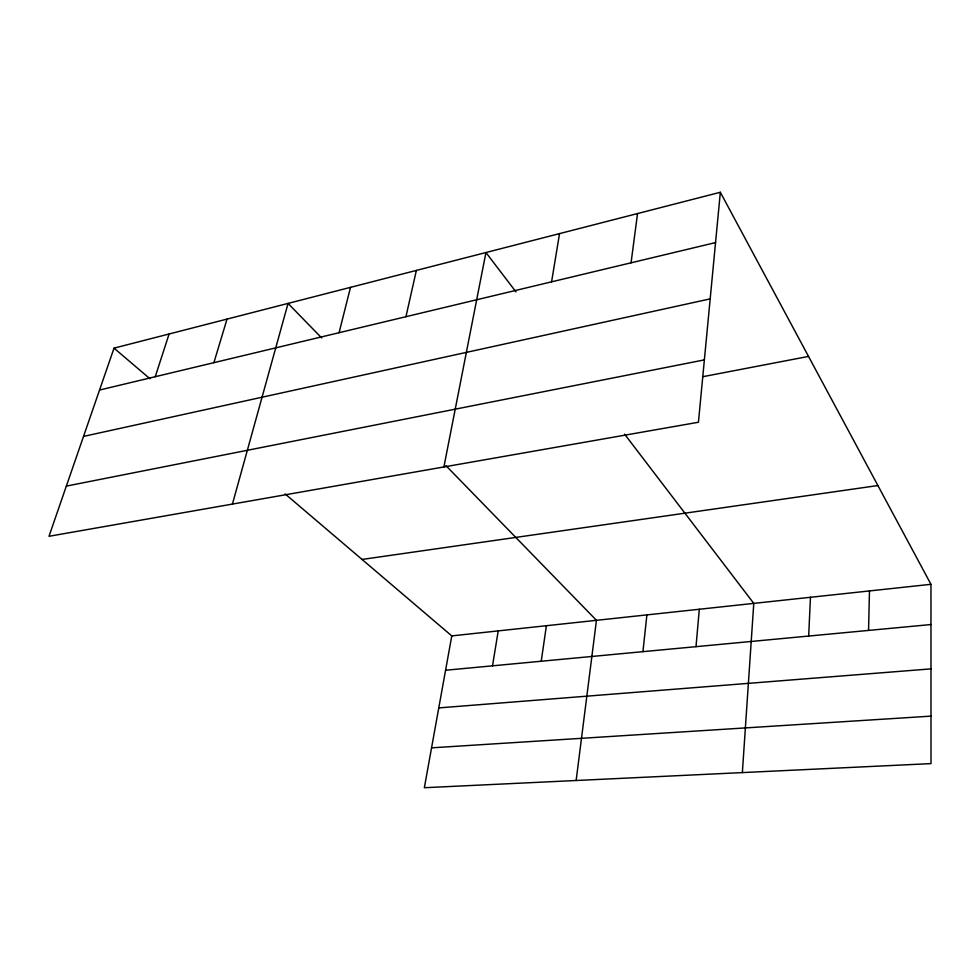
<?xml version="1.0" encoding="UTF-8"?>
<svg xmlns="http://www.w3.org/2000/svg" width="980" height="980" viewBox="0 0 980 980"><rect width="100%" height="100%" fill="white"/><g stroke="black" fill="none" stroke-linecap="round" stroke-linejoin="round"><path stroke-width="1.47" d="M868.55 630.422L869.468 590.928M808.672 636.057L810.46 597.286M742.362 772.595L753.779 603.386L624.591 434.165M696.008 646.665L699.304 609.254M720.337 192.276L698.434 422.257L49 536.293L114.023 348.145L720.337 192.276L930.963 584.313L931 763.616L424.352 787.724L451.78 635.898L285.143 493.92M642.929 651.663L646.898 614.889M576.142 780.509L596.452 620.316L445.912 465.623M631.059 262.812L637.539 213.554M541.23 661.243L546.399 625.706M492.511 665.837L498.22 630.899M551.581 281.836L559.543 233.608M443.891 466.958L485.945 252.534L515.995 291.905M405.953 316.699L416.365 270.419M339.08 332.698L350.509 287.348M232.432 504.088L288.059 303.408L321.71 337.99M213.885 362.674L227.029 319.1M155.244 376.712L169.099 333.996M99.556 390.04L715.547 242.587M83.521 436.406L710.182 298.875M66.346 486.105L704.375 359.88M702.55 376.749L808.524 356.414M362.049 559.445L877.896 485.541M451.78 635.898L930.963 584.313M445.569 670.247L930.976 624.542M438.771 707.915L930.976 668.875M431.555 747.838L930.988 716.135M114.023 348.145L149.928 378.733"/></g></svg>
